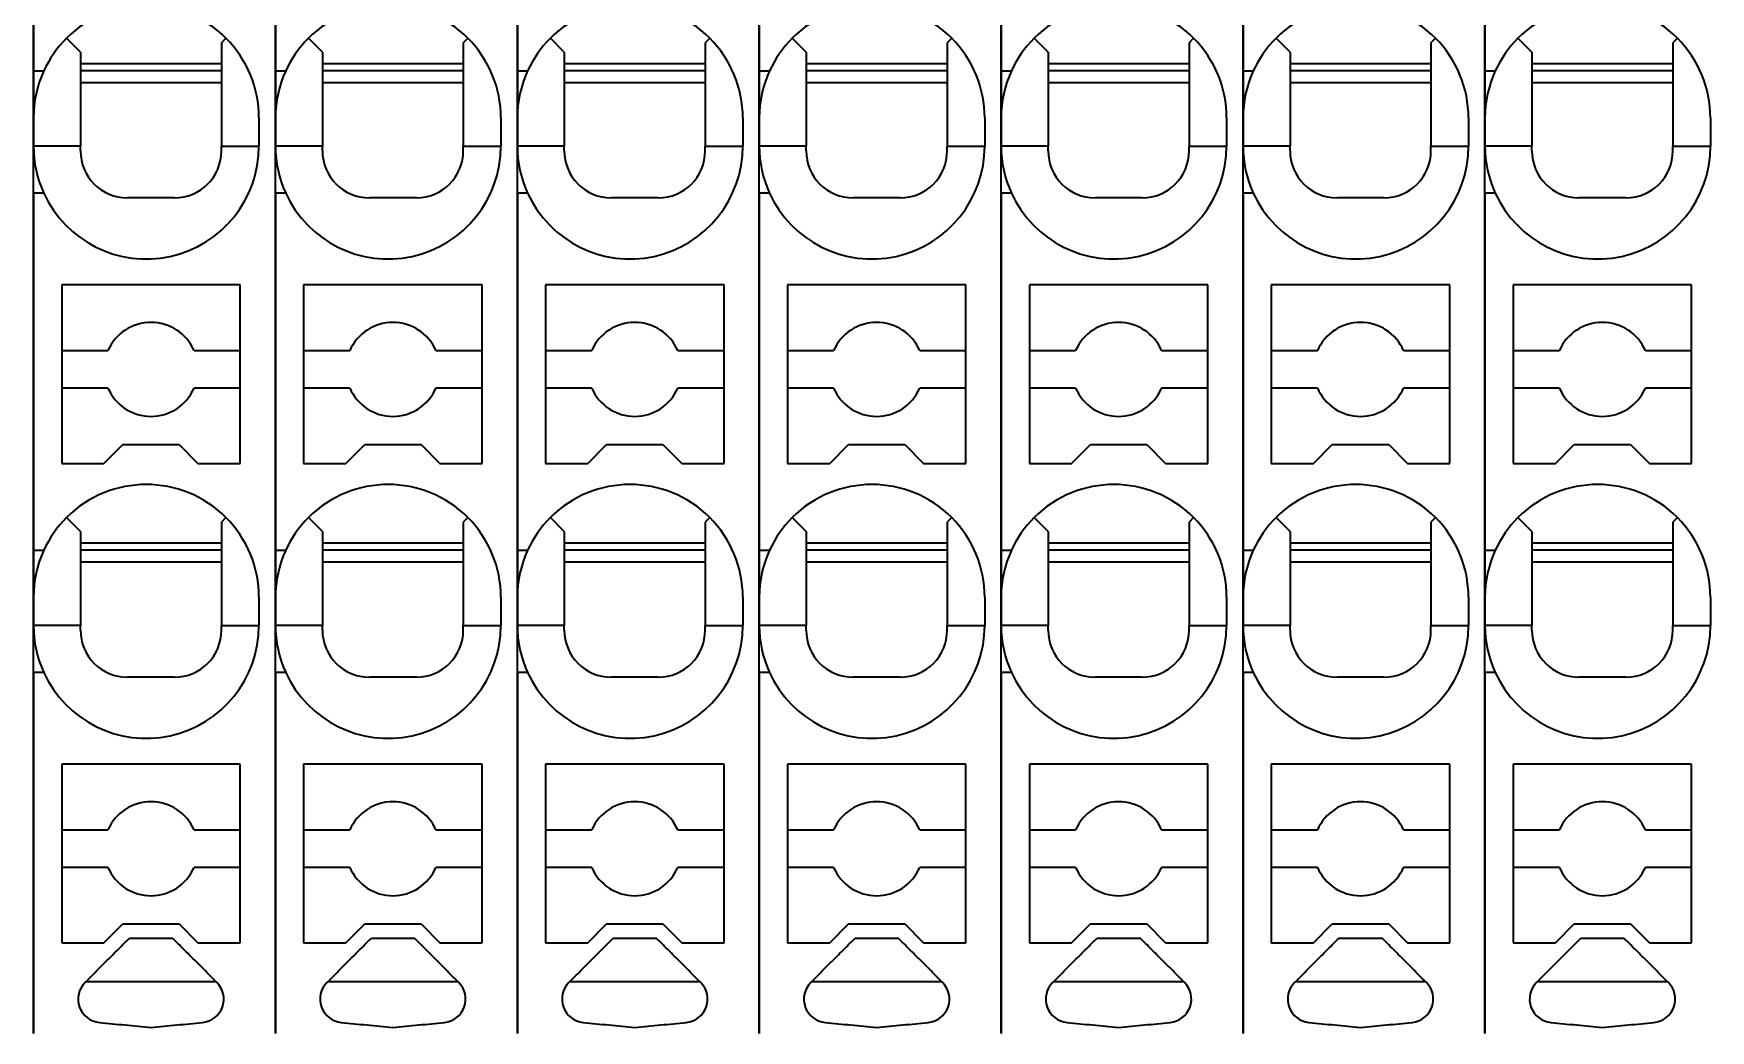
# Model space of a CAD drawing. Header units: millimetres. Extents: x 7 to 587, y 2 to 418.
# Drawn here: x 332.8 to 368.5, y 249.48 to 270.7 of the extents above; entities that cross this region are included whole.
import ezdxf

# ---------------------------------------------------------------- set-up
doc = ezdxf.new("R2010")
doc.units = ezdxf.units.MM
doc.layers.add('GR1_01', color=7, linetype='Continuous')

# ---------------------------------------------------------------- blocks, each defined once
blk = doc.blocks.new('BLKF094')
at = {"layer": 'GR1_01', "color": 3, "linetype": 'Continuous', "lineweight": 35}
blk.add_line((332.797, 249.418), (332.797, 274.544), dxfattribs=at)
blk = doc.blocks.new('BLKF095')
at = {"layer": 'GR1_01', "color": 3, "linetype": 'Continuous', "lineweight": 35}
for p, q in [((332.797, 274.544), (332.797, 269.9)), ((337.947, 249.418), (337.947, 274.544)), ((333.797, 270.3), (333.5, 270.597)), ((333.797, 270.3), (333.797, 270.05)), ((336.894, 270.597), (336.797, 270.5)), ((336.797, 270.5), (336.797, 270.05)), ((332.797, 269.9), (333.016, 269.9)), ((332.797, 269.9), (332.797, 268.9)), ((333.797, 270.05), (333.797, 269.9)), ((336.797, 270.05), (333.797, 270.05)), ((336.797, 269.9), (333.797, 269.9)), ((333.797, 269.9), (333.797, 269.65)), ((336.797, 270.05), (336.797, 269.9)), ((336.797, 269.9), (336.797, 269.65)), ((336.797, 269.65), (333.797, 269.65)), ((333.797, 269.65), (333.797, 268.3)), ((336.797, 269.65), (336.797, 268.3)), ((332.797, 268.9), (332.797, 268.3)), ((337.597, 268.9), (337.597, 268.3)), ((333.797, 268.3), (332.797, 268.3)), ((332.797, 267.3), (332.797, 268.3)), ((333.797, 268.2), (333.797, 268.3)), ((336.797, 268.2), (336.797, 268.3)), ((336.797, 268.3), (337.597, 268.3)), ((333.016, 267.3), (332.797, 267.3)), ((332.797, 267.3), (332.797, 259.7)), ((333.397, 265.35), (333.397, 263.95)), ((337.197, 265.35), (333.397, 265.35)), ((337.197, 263.95), (337.197, 265.35)), ((333.397, 263.95), (333.397, 263.15)), ((333.397, 263.95), (334.381, 263.95)), ((336.214, 263.95), (337.197, 263.95)), ((337.197, 263.15), (337.197, 263.95)), ((333.397, 263.15), (333.397, 261.55)), ((334.381, 263.15), (333.397, 263.15)), ((337.197, 263.15), (336.214, 263.15)), ((337.197, 261.55), (337.197, 263.15)), ((334.297, 261.55), (334.697, 261.95)), ((334.697, 261.95), (335.897, 261.95)), ((335.897, 261.95), (336.297, 261.55)), ((333.397, 261.55), (334.297, 261.55)), ((336.297, 261.55), (337.197, 261.55)), ((333.797, 260.1), (333.5, 260.397)), ((336.894, 260.397), (336.797, 260.3)), ((336.797, 260.3), (336.797, 259.85)), ((333.797, 260.1), (333.797, 259.85)), ((332.797, 259.7), (333.016, 259.7)), ((332.797, 259.7), (332.797, 258.7)), ((336.797, 259.85), (333.797, 259.85)), ((333.797, 259.85), (333.797, 259.7)), ((336.797, 259.7), (333.797, 259.7)), ((333.797, 259.7), (333.797, 259.45)), ((336.797, 259.85), (336.797, 259.7)), ((336.797, 259.7), (336.797, 259.45)), ((333.797, 259.45), (333.797, 258.1)), ((336.797, 259.45), (333.797, 259.45)), ((336.797, 259.45), (336.797, 258.1)), ((332.797, 258.7), (332.797, 258.1)), ((337.597, 258.7), (337.597, 258.1)), ((333.797, 258.1), (332.797, 258.1)), ((332.797, 257.1), (332.797, 258.1)), ((333.797, 258), (333.797, 258.1)), ((336.797, 258), (336.797, 258.1)), ((336.797, 258.1), (337.597, 258.1)), ((333.016, 257.1), (332.797, 257.1)), ((332.797, 257.1), (332.797, 249.418)), ((337.197, 255.15), (333.397, 255.15)), ((333.397, 255.15), (333.397, 253.75)), ((337.197, 253.75), (337.197, 255.15)), ((333.397, 253.75), (333.397, 252.95)), ((333.397, 253.75), (334.381, 253.75)), ((336.214, 253.75), (337.197, 253.75)), ((337.197, 252.95), (337.197, 253.75)), ((333.397, 252.95), (333.397, 251.35)), ((334.381, 252.95), (333.397, 252.95)), ((337.197, 252.95), (336.214, 252.95)), ((337.197, 251.35), (337.197, 252.95)), ((334.297, 251.35), (334.697, 251.75)), ((334.697, 251.75), (335.897, 251.75)), ((335.897, 251.75), (336.297, 251.35)), ((333.397, 251.35), (334.297, 251.35)), ((336.297, 251.35), (337.197, 251.35)), ((336.685, 250.52), (333.91, 250.52))]:
    blk.add_line(p, q, dxfattribs=at)
for centre, radius, start, end in [((335.197, 268.9), 2.4, 45, 135), ((335.197, 268.9), 2.4, 135, 155.3757), ((335.197, 268.9), 2.4, 0, 45), ((335.197, 268.9), 2.4, 155.3757, 180), ((335.197, 268.3), 2.4, 180, 204.6243), ((335.197, 268.3), 2.4, 204.6243, 0), ((334.797, 268.2), 1, 180, 270), ((335.797, 268.2), 1, 270, 0), ((335.297, 263.55), 1, 23.5782, 156.4218), ((335.297, 263.55), 1, 203.5782, 336.4218), ((335.197, 258.7), 2.4, 45, 135), ((335.197, 258.7), 2.4, 135, 155.3757), ((335.197, 258.7), 2.4, 0, 45), ((335.197, 258.7), 2.4, 155.3757, 180), ((335.197, 258.1), 2.4, 180, 204.6243), ((335.197, 258.1), 2.4, 204.6243, 0), ((334.797, 258), 1, 180, 270), ((335.797, 258), 1, 270, 0), ((335.297, 253.35), 1, 23.5782, 156.4218), ((335.297, 253.35), 1, 203.5782, 336.4218), ((334.247, 250.15), 0.5, 135, 264.5597), ((336.347, 250.15), 0.5, 275.4406, 44.9997)]:
    blk.add_arc(centre, radius, start, end, dxfattribs=at)
for points, knots in [([(335.797, 267.2), (335.754, 267.2), (335.68, 267.2), (335.564, 267.2), (335.448, 267.2), (335.318, 267.2), (335.184, 267.2), (335.051, 267.2), (334.922, 267.2), (334.838, 267.2), (334.797, 267.2)], [0, 0, 0, 0, 0.129789, 0.223255, 0.346586, 0.477449, 0.613456, 0.74891, 0.878338, 1, 1, 1, 1]), ([(335.797, 257), (335.757, 257), (335.683, 257), (335.567, 257), (335.448, 257), (335.318, 257), (335.184, 257), (335.051, 257), (334.922, 257), (334.838, 257), (334.797, 257)], [0, 0, 0, 0, 0.120567, 0.223255, 0.346586, 0.477449, 0.613456, 0.74891, 0.878338, 1, 1, 1, 1]), ([(333.91, 250.52), (333.986, 250.596), (334.139, 250.748), (334.37, 250.98), (334.604, 251.213), (334.761, 251.371), (334.84, 251.45)], [0, 0, 0, 0, 0.323038, 0.646076, 0.980696, 1.315315, 1.315315, 1.315315, 1.315315]), ([(336.685, 250.52), (336.608, 250.596), (336.456, 250.748), (336.225, 250.98), (335.991, 251.213), (335.833, 251.371), (335.755, 251.45)], [0, 0, 0, 0, 0.323038, 0.646076, 0.980696, 1.315315, 1.315315, 1.315315, 1.315315]), ([(333.894, 250.504), (333.897, 250.506), (333.902, 250.512), (333.908, 250.517), (333.91, 250.52)], [0, 0, 0, 0, 0.01158126, 0.02316252, 0.02316252, 0.02316252, 0.02316252]), ([(336.701, 250.504), (336.698, 250.506), (336.693, 250.512), (336.687, 250.517), (336.685, 250.52)], [0, 0, 0, 0, 0.01158126, 0.02316252, 0.02316252, 0.02316252, 0.02316252])]:
    blk.add_open_spline(points, degree=3, knots=knots, dxfattribs=at)
for points in [[(334.84, 251.45), (334.916, 251.45), (335.069, 251.45), (335.297, 251.45), (335.526, 251.45), (335.678, 251.45), (335.755, 251.45)], [(334.2, 249.652), (334.291, 249.644), (334.474, 249.626), (334.749, 249.6), (335.023, 249.574), (335.206, 249.556), (335.297, 249.548)], [(335.297, 249.548), (335.389, 249.556), (335.572, 249.574), (335.846, 249.6), (336.12, 249.626), (336.303, 249.644), (336.395, 249.652)]]:
    blk.add_open_spline(points, degree=3, dxfattribs=at)
blk = doc.blocks.new('BLKF096')
at = {"layer": 'GR1_01', "color": 3, "linetype": 'Continuous', "lineweight": 35}
for p, q in [((337.947, 274.544), (337.947, 269.9)), ((343.097, 249.418), (343.097, 274.544)), ((338.947, 270.3), (338.65, 270.597)), ((338.947, 270.3), (338.947, 270.05)), ((342.044, 270.597), (341.947, 270.5)), ((341.947, 270.5), (341.947, 270.05)), ((337.947, 269.9), (338.166, 269.9)), ((337.947, 269.9), (337.947, 268.9)), ((338.947, 270.05), (338.947, 269.9)), ((341.947, 270.05), (338.947, 270.05)), ((341.947, 269.9), (338.947, 269.9)), ((338.947, 269.9), (338.947, 269.65)), ((341.947, 270.05), (341.947, 269.9)), ((341.947, 269.9), (341.947, 269.65)), ((341.947, 269.65), (338.947, 269.65)), ((338.947, 269.65), (338.947, 268.3)), ((341.947, 269.65), (341.947, 268.3)), ((337.947, 268.9), (337.947, 268.3)), ((342.747, 268.9), (342.747, 268.3)), ((338.947, 268.3), (337.947, 268.3)), ((337.947, 267.3), (337.947, 268.3)), ((338.947, 268.2), (338.947, 268.3)), ((341.947, 268.2), (341.947, 268.3)), ((341.947, 268.3), (342.747, 268.3)), ((338.166, 267.3), (337.947, 267.3)), ((337.947, 267.3), (337.947, 259.7)), ((338.547, 265.35), (338.547, 263.95)), ((342.347, 265.35), (338.547, 265.35)), ((342.347, 263.95), (342.347, 265.35)), ((338.547, 263.95), (338.547, 263.15)), ((338.547, 263.95), (339.531, 263.95)), ((341.364, 263.95), (342.347, 263.95)), ((342.347, 263.15), (342.347, 263.95)), ((338.547, 263.15), (338.547, 261.55)), ((339.531, 263.15), (338.547, 263.15)), ((342.347, 263.15), (341.364, 263.15)), ((342.347, 261.55), (342.347, 263.15)), ((339.447, 261.55), (339.847, 261.95)), ((339.847, 261.95), (341.047, 261.95)), ((341.047, 261.95), (341.447, 261.55)), ((338.547, 261.55), (339.447, 261.55)), ((341.447, 261.55), (342.347, 261.55)), ((338.947, 260.1), (338.65, 260.397)), ((342.044, 260.397), (341.947, 260.3)), ((341.947, 260.3), (341.947, 259.85)), ((338.947, 260.1), (338.947, 259.85)), ((337.947, 259.7), (338.166, 259.7)), ((337.947, 259.7), (337.947, 258.7)), ((341.947, 259.85), (338.947, 259.85)), ((338.947, 259.85), (338.947, 259.7)), ((341.947, 259.7), (338.947, 259.7)), ((338.947, 259.7), (338.947, 259.45)), ((341.947, 259.85), (341.947, 259.7)), ((341.947, 259.7), (341.947, 259.45)), ((338.947, 259.45), (338.947, 258.1)), ((341.947, 259.45), (338.947, 259.45)), ((341.947, 259.45), (341.947, 258.1)), ((337.947, 258.7), (337.947, 258.1)), ((342.747, 258.7), (342.747, 258.1)), ((338.947, 258.1), (337.947, 258.1)), ((337.947, 257.1), (337.947, 258.1)), ((338.947, 258), (338.947, 258.1)), ((341.947, 258), (341.947, 258.1)), ((341.947, 258.1), (342.747, 258.1)), ((338.166, 257.1), (337.947, 257.1)), ((337.947, 257.1), (337.947, 249.418)), ((342.347, 255.15), (338.547, 255.15)), ((338.547, 255.15), (338.547, 253.75)), ((342.347, 253.75), (342.347, 255.15)), ((338.547, 253.75), (338.547, 252.95)), ((338.547, 253.75), (339.531, 253.75)), ((341.364, 253.75), (342.347, 253.75)), ((342.347, 252.95), (342.347, 253.75)), ((338.547, 252.95), (338.547, 251.35)), ((339.531, 252.95), (338.547, 252.95)), ((342.347, 252.95), (341.364, 252.95)), ((342.347, 251.35), (342.347, 252.95)), ((339.447, 251.35), (339.847, 251.75)), ((339.847, 251.75), (341.047, 251.75)), ((341.047, 251.75), (341.447, 251.35)), ((338.547, 251.35), (339.447, 251.35)), ((341.447, 251.35), (342.347, 251.35)), ((341.835, 250.52), (339.06, 250.52))]:
    blk.add_line(p, q, dxfattribs=at)
for centre, radius, start, end in [((340.347, 268.9), 2.4, 45, 135), ((340.347, 268.9), 2.4, 135, 155.3757), ((340.347, 268.9), 2.4, 0, 45), ((340.347, 268.9), 2.4, 155.3757, 180), ((340.347, 268.3), 2.4, 180, 204.6243), ((340.347, 268.3), 2.4, 204.6243, 0), ((339.947, 268.2), 1, 180, 270), ((340.947, 268.2), 1, 270, 0), ((340.447, 263.55), 1, 23.5782, 156.4218), ((340.447, 263.55), 1, 203.5782, 336.4218), ((340.347, 258.7), 2.4, 45, 135), ((340.347, 258.7), 2.4, 135, 155.3757), ((340.347, 258.7), 2.4, 0, 45), ((340.347, 258.7), 2.4, 155.3757, 180), ((340.347, 258.1), 2.4, 180, 204.6243), ((340.347, 258.1), 2.4, 204.6243, 0), ((339.947, 258), 1, 180, 270), ((340.947, 258), 1, 270, 0), ((340.447, 253.35), 1, 23.5782, 156.4218), ((340.447, 253.35), 1, 203.5782, 336.4218), ((339.397, 250.15), 0.5, 135, 264.5597), ((341.497, 250.15), 0.5, 275.4406, 44.9997)]:
    blk.add_arc(centre, radius, start, end, dxfattribs=at)
for points, knots in [([(340.947, 267.2), (340.904, 267.2), (340.83, 267.2), (340.714, 267.2), (340.598, 267.2), (340.468, 267.2), (340.334, 267.2), (340.201, 267.2), (340.072, 267.2), (339.988, 267.2), (339.947, 267.2)], [0, 0, 0, 0, 0.129789, 0.223255, 0.346586, 0.477449, 0.613456, 0.74891, 0.878338, 1, 1, 1, 1]), ([(340.947, 257), (340.907, 257), (340.833, 257), (340.717, 257), (340.598, 257), (340.468, 257), (340.334, 257), (340.201, 257), (340.072, 257), (339.988, 257), (339.947, 257)], [0, 0, 0, 0, 0.120567, 0.223255, 0.346586, 0.477449, 0.613456, 0.74891, 0.878338, 1, 1, 1, 1]), ([(339.06, 250.52), (339.136, 250.596), (339.289, 250.748), (339.52, 250.98), (339.754, 251.213), (339.911, 251.371), (339.99, 251.45)], [0, 0, 0, 0, 0.323038, 0.646076, 0.980696, 1.315315, 1.315315, 1.315315, 1.315315]), ([(341.835, 250.52), (341.758, 250.596), (341.606, 250.748), (341.375, 250.98), (341.141, 251.213), (340.983, 251.371), (340.905, 251.45)], [0, 0, 0, 0, 0.323038, 0.646076, 0.980696, 1.315315, 1.315315, 1.315315, 1.315315]), ([(339.044, 250.504), (339.047, 250.506), (339.052, 250.512), (339.058, 250.517), (339.06, 250.52)], [0, 0, 0, 0, 0.01158126, 0.02316252, 0.02316252, 0.02316252, 0.02316252]), ([(341.851, 250.504), (341.848, 250.506), (341.843, 250.512), (341.837, 250.517), (341.835, 250.52)], [0, 0, 0, 0, 0.01158126, 0.02316252, 0.02316252, 0.02316252, 0.02316252])]:
    blk.add_open_spline(points, degree=3, knots=knots, dxfattribs=at)
for points in [[(339.99, 251.45), (340.066, 251.45), (340.219, 251.45), (340.447, 251.45), (340.676, 251.45), (340.828, 251.45), (340.905, 251.45)], [(339.35, 249.652), (339.441, 249.644), (339.624, 249.626), (339.899, 249.6), (340.173, 249.574), (340.356, 249.556), (340.447, 249.548)], [(340.447, 249.548), (340.539, 249.556), (340.722, 249.574), (340.996, 249.6), (341.27, 249.626), (341.453, 249.644), (341.545, 249.652)]]:
    blk.add_open_spline(points, degree=3, dxfattribs=at)
blk = doc.blocks.new('BLKF097')
at = {"layer": 'GR1_01', "color": 3, "linetype": 'Continuous', "lineweight": 35}
for p, q in [((343.097, 274.544), (343.097, 269.9)), ((348.247, 249.418), (348.247, 274.544)), ((344.097, 270.3), (343.8, 270.597)), ((344.097, 270.3), (344.097, 270.05)), ((347.194, 270.597), (347.097, 270.5)), ((347.097, 270.5), (347.097, 270.05)), ((343.097, 269.9), (343.316, 269.9)), ((343.097, 269.9), (343.097, 268.9)), ((344.097, 270.05), (344.097, 269.9)), ((347.097, 270.05), (344.097, 270.05)), ((347.097, 269.9), (344.097, 269.9)), ((344.097, 269.9), (344.097, 269.65)), ((347.097, 270.05), (347.097, 269.9)), ((347.097, 269.9), (347.097, 269.65)), ((347.097, 269.65), (344.097, 269.65)), ((344.097, 269.65), (344.097, 268.3)), ((347.097, 269.65), (347.097, 268.3)), ((343.097, 268.9), (343.097, 268.3)), ((347.897, 268.9), (347.897, 268.3)), ((344.097, 268.3), (343.097, 268.3)), ((343.097, 267.3), (343.097, 268.3)), ((344.097, 268.2), (344.097, 268.3)), ((347.097, 268.2), (347.097, 268.3)), ((347.097, 268.3), (347.897, 268.3)), ((343.316, 267.3), (343.097, 267.3)), ((343.097, 267.3), (343.097, 259.7)), ((343.697, 265.35), (343.697, 263.95)), ((347.497, 265.35), (343.697, 265.35)), ((347.497, 263.95), (347.497, 265.35)), ((343.697, 263.95), (343.697, 263.15)), ((343.697, 263.95), (344.681, 263.95)), ((346.514, 263.95), (347.497, 263.95)), ((347.497, 263.15), (347.497, 263.95)), ((343.697, 263.15), (343.697, 261.55)), ((344.681, 263.15), (343.697, 263.15)), ((347.497, 263.15), (346.514, 263.15)), ((347.497, 261.55), (347.497, 263.15)), ((344.597, 261.55), (344.997, 261.95)), ((344.997, 261.95), (346.197, 261.95)), ((346.197, 261.95), (346.597, 261.55)), ((343.697, 261.55), (344.597, 261.55)), ((346.597, 261.55), (347.497, 261.55)), ((344.097, 260.1), (343.8, 260.397)), ((347.194, 260.397), (347.097, 260.3)), ((347.097, 260.3), (347.097, 259.85)), ((344.097, 260.1), (344.097, 259.85)), ((343.097, 259.7), (343.316, 259.7)), ((343.097, 259.7), (343.097, 258.7)), ((347.097, 259.85), (344.097, 259.85)), ((344.097, 259.85), (344.097, 259.7)), ((347.097, 259.7), (344.097, 259.7)), ((344.097, 259.7), (344.097, 259.45)), ((347.097, 259.85), (347.097, 259.7)), ((347.097, 259.7), (347.097, 259.45)), ((344.097, 259.45), (344.097, 258.1)), ((347.097, 259.45), (344.097, 259.45)), ((347.097, 259.45), (347.097, 258.1)), ((343.097, 258.7), (343.097, 258.1)), ((347.897, 258.7), (347.897, 258.1)), ((344.097, 258.1), (343.097, 258.1)), ((343.097, 257.1), (343.097, 258.1)), ((344.097, 258), (344.097, 258.1)), ((347.097, 258), (347.097, 258.1)), ((347.097, 258.1), (347.897, 258.1)), ((343.316, 257.1), (343.097, 257.1)), ((343.097, 257.1), (343.097, 249.418)), ((347.497, 255.15), (343.697, 255.15)), ((343.697, 255.15), (343.697, 253.75)), ((347.497, 253.75), (347.497, 255.15)), ((343.697, 253.75), (343.697, 252.95)), ((343.697, 253.75), (344.681, 253.75)), ((346.514, 253.75), (347.497, 253.75)), ((347.497, 252.95), (347.497, 253.75)), ((343.697, 252.95), (343.697, 251.35)), ((344.681, 252.95), (343.697, 252.95)), ((347.497, 252.95), (346.514, 252.95)), ((347.497, 251.35), (347.497, 252.95)), ((344.597, 251.35), (344.997, 251.75)), ((344.997, 251.75), (346.197, 251.75)), ((346.197, 251.75), (346.597, 251.35)), ((343.697, 251.35), (344.597, 251.35)), ((346.597, 251.35), (347.497, 251.35)), ((346.985, 250.52), (344.21, 250.52))]:
    blk.add_line(p, q, dxfattribs=at)
for centre, radius, start, end in [((345.497, 268.9), 2.4, 45, 135), ((345.497, 268.9), 2.4, 135, 155.3757), ((345.497, 268.9), 2.4, 0, 45), ((345.497, 268.9), 2.4, 155.3757, 180), ((345.497, 268.3), 2.4, 180, 204.6243), ((345.497, 268.3), 2.4, 204.6243, 0), ((345.097, 268.2), 1, 180, 270), ((346.097, 268.2), 1, 270, 0), ((345.597, 263.55), 1, 23.5782, 156.4218), ((345.597, 263.55), 1, 203.5782, 336.4218), ((345.497, 258.7), 2.4, 45, 135), ((345.497, 258.7), 2.4, 135, 155.3757), ((345.497, 258.7), 2.4, 0, 45), ((345.497, 258.7), 2.4, 155.3757, 180), ((345.497, 258.1), 2.4, 180, 204.6243), ((345.497, 258.1), 2.4, 204.6243, 0), ((345.097, 258), 1, 180, 270), ((346.097, 258), 1, 270, 0), ((345.597, 253.35), 1, 23.5782, 156.4218), ((345.597, 253.35), 1, 203.5782, 336.4218), ((344.547, 250.15), 0.5, 135, 264.5597), ((346.647, 250.15), 0.5, 275.4406, 44.9997)]:
    blk.add_arc(centre, radius, start, end, dxfattribs=at)
for points, knots in [([(346.097, 267.2), (346.054, 267.2), (345.98, 267.2), (345.864, 267.2), (345.748, 267.2), (345.618, 267.2), (345.484, 267.2), (345.351, 267.2), (345.222, 267.2), (345.138, 267.2), (345.097, 267.2)], [0, 0, 0, 0, 0.129789, 0.223255, 0.346586, 0.477449, 0.613456, 0.74891, 0.878338, 1, 1, 1, 1]), ([(346.097, 257), (346.057, 257), (345.983, 257), (345.867, 257), (345.748, 257), (345.618, 257), (345.484, 257), (345.351, 257), (345.222, 257), (345.138, 257), (345.097, 257)], [0, 0, 0, 0, 0.120567, 0.223255, 0.346586, 0.477449, 0.613456, 0.74891, 0.878338, 1, 1, 1, 1]), ([(344.21, 250.52), (344.286, 250.596), (344.439, 250.748), (344.67, 250.98), (344.904, 251.213), (345.061, 251.371), (345.14, 251.45)], [0, 0, 0, 0, 0.323038, 0.646076, 0.980696, 1.315315, 1.315315, 1.315315, 1.315315]), ([(346.985, 250.52), (346.908, 250.596), (346.756, 250.748), (346.525, 250.98), (346.291, 251.213), (346.133, 251.371), (346.055, 251.45)], [0, 0, 0, 0, 0.323038, 0.646076, 0.980696, 1.315315, 1.315315, 1.315315, 1.315315]), ([(344.194, 250.504), (344.197, 250.506), (344.202, 250.512), (344.208, 250.517), (344.21, 250.52)], [0, 0, 0, 0, 0.01158126, 0.02316252, 0.02316252, 0.02316252, 0.02316252]), ([(347.001, 250.504), (346.998, 250.506), (346.993, 250.512), (346.987, 250.517), (346.985, 250.52)], [0, 0, 0, 0, 0.01158126, 0.02316252, 0.02316252, 0.02316252, 0.02316252])]:
    blk.add_open_spline(points, degree=3, knots=knots, dxfattribs=at)
for points in [[(345.14, 251.45), (345.216, 251.45), (345.369, 251.45), (345.597, 251.45), (345.826, 251.45), (345.978, 251.45), (346.055, 251.45)], [(344.5, 249.652), (344.591, 249.644), (344.774, 249.626), (345.049, 249.6), (345.323, 249.574), (345.506, 249.556), (345.597, 249.548)], [(345.597, 249.548), (345.689, 249.556), (345.872, 249.574), (346.146, 249.6), (346.42, 249.626), (346.603, 249.644), (346.695, 249.652)]]:
    blk.add_open_spline(points, degree=3, dxfattribs=at)
blk = doc.blocks.new('BLKF098')
at = {"layer": 'GR1_01', "color": 3, "linetype": 'Continuous', "lineweight": 35}
for p, q in [((348.247, 274.544), (348.247, 269.9)), ((353.397, 249.418), (353.397, 274.544)), ((349.247, 270.3), (348.95, 270.597)), ((349.247, 270.3), (349.247, 270.05)), ((352.344, 270.597), (352.247, 270.5)), ((352.247, 270.5), (352.247, 270.05)), ((348.247, 269.9), (348.466, 269.9)), ((348.247, 269.9), (348.247, 268.9)), ((349.247, 270.05), (349.247, 269.9)), ((352.247, 270.05), (349.247, 270.05)), ((352.247, 269.9), (349.247, 269.9)), ((349.247, 269.9), (349.247, 269.65)), ((352.247, 270.05), (352.247, 269.9)), ((352.247, 269.9), (352.247, 269.65)), ((352.247, 269.65), (349.247, 269.65)), ((349.247, 269.65), (349.247, 268.3)), ((352.247, 269.65), (352.247, 268.3)), ((348.247, 268.9), (348.247, 268.3)), ((353.047, 268.9), (353.047, 268.3)), ((349.247, 268.3), (348.247, 268.3)), ((348.247, 267.3), (348.247, 268.3)), ((349.247, 268.2), (349.247, 268.3)), ((352.247, 268.2), (352.247, 268.3)), ((352.247, 268.3), (353.047, 268.3)), ((348.466, 267.3), (348.247, 267.3)), ((348.247, 267.3), (348.247, 259.7)), ((348.847, 265.35), (348.847, 263.95)), ((352.647, 265.35), (348.847, 265.35)), ((352.647, 263.95), (352.647, 265.35)), ((348.847, 263.95), (348.847, 263.15)), ((348.847, 263.95), (349.831, 263.95)), ((351.664, 263.95), (352.647, 263.95)), ((352.647, 263.15), (352.647, 263.95)), ((348.847, 263.15), (348.847, 261.55)), ((349.831, 263.15), (348.847, 263.15)), ((352.647, 263.15), (351.664, 263.15)), ((352.647, 261.55), (352.647, 263.15)), ((349.747, 261.55), (350.147, 261.95)), ((350.147, 261.95), (351.347, 261.95)), ((351.347, 261.95), (351.747, 261.55)), ((348.847, 261.55), (349.747, 261.55)), ((351.747, 261.55), (352.647, 261.55)), ((349.247, 260.1), (348.95, 260.397)), ((352.344, 260.397), (352.247, 260.3)), ((352.247, 260.3), (352.247, 259.85)), ((349.247, 260.1), (349.247, 259.85)), ((348.247, 259.7), (348.466, 259.7)), ((348.247, 259.7), (348.247, 258.7)), ((352.247, 259.85), (349.247, 259.85)), ((349.247, 259.85), (349.247, 259.7)), ((352.247, 259.7), (349.247, 259.7)), ((349.247, 259.7), (349.247, 259.45)), ((352.247, 259.85), (352.247, 259.7)), ((352.247, 259.7), (352.247, 259.45)), ((349.247, 259.45), (349.247, 258.1)), ((352.247, 259.45), (349.247, 259.45)), ((352.247, 259.45), (352.247, 258.1)), ((348.247, 258.7), (348.247, 258.1)), ((353.047, 258.7), (353.047, 258.1)), ((349.247, 258.1), (348.247, 258.1)), ((348.247, 257.1), (348.247, 258.1)), ((349.247, 258), (349.247, 258.1)), ((352.247, 258), (352.247, 258.1)), ((352.247, 258.1), (353.047, 258.1)), ((348.466, 257.1), (348.247, 257.1)), ((348.247, 257.1), (348.247, 249.418)), ((352.647, 255.15), (348.847, 255.15)), ((348.847, 255.15), (348.847, 253.75)), ((352.647, 253.75), (352.647, 255.15)), ((348.847, 253.75), (348.847, 252.95)), ((348.847, 253.75), (349.831, 253.75)), ((351.664, 253.75), (352.647, 253.75)), ((352.647, 252.95), (352.647, 253.75)), ((348.847, 252.95), (348.847, 251.35)), ((349.831, 252.95), (348.847, 252.95)), ((352.647, 252.95), (351.664, 252.95)), ((352.647, 251.35), (352.647, 252.95)), ((349.747, 251.35), (350.147, 251.75)), ((350.147, 251.75), (351.347, 251.75)), ((351.347, 251.75), (351.747, 251.35)), ((348.847, 251.35), (349.747, 251.35)), ((351.747, 251.35), (352.647, 251.35)), ((352.135, 250.52), (349.36, 250.52))]:
    blk.add_line(p, q, dxfattribs=at)
for centre, radius, start, end in [((350.647, 268.9), 2.4, 45, 135), ((350.647, 268.9), 2.4, 135, 155.3757), ((350.647, 268.9), 2.4, 0, 45), ((350.647, 268.9), 2.4, 155.3757, 180), ((350.647, 268.3), 2.4, 180, 204.6243), ((350.647, 268.3), 2.4, 204.6243, 0), ((350.247, 268.2), 1, 180, 270), ((351.247, 268.2), 1, 270, 0), ((350.747, 263.55), 1, 23.5782, 156.4218), ((350.747, 263.55), 1, 203.5782, 336.4218), ((350.647, 258.7), 2.4, 45, 135), ((350.647, 258.7), 2.4, 135, 155.3757), ((350.647, 258.7), 2.4, 0, 45), ((350.647, 258.7), 2.4, 155.3757, 180), ((350.647, 258.1), 2.4, 180, 204.6243), ((350.647, 258.1), 2.4, 204.6243, 0), ((350.247, 258), 1, 180, 270), ((351.247, 258), 1, 270, 0), ((350.747, 253.35), 1, 23.5782, 156.4218), ((350.747, 253.35), 1, 203.5782, 336.4218), ((349.697, 250.15), 0.5, 135, 264.5597), ((351.797, 250.15), 0.5, 275.4406, 44.9997)]:
    blk.add_arc(centre, radius, start, end, dxfattribs=at)
for points, knots in [([(351.247, 267.2), (351.204, 267.2), (351.13, 267.2), (351.014, 267.2), (350.898, 267.2), (350.768, 267.2), (350.634, 267.2), (350.501, 267.2), (350.372, 267.2), (350.288, 267.2), (350.247, 267.2)], [0, 0, 0, 0, 0.129789, 0.223255, 0.346586, 0.477449, 0.613456, 0.74891, 0.878338, 1, 1, 1, 1]), ([(351.247, 257), (351.207, 257), (351.133, 257), (351.017, 257), (350.898, 257), (350.768, 257), (350.634, 257), (350.501, 257), (350.372, 257), (350.288, 257), (350.247, 257)], [0, 0, 0, 0, 0.120567, 0.223255, 0.346586, 0.477449, 0.613456, 0.74891, 0.878338, 1, 1, 1, 1]), ([(349.36, 250.52), (349.436, 250.596), (349.589, 250.748), (349.82, 250.98), (350.054, 251.213), (350.211, 251.371), (350.29, 251.45)], [0, 0, 0, 0, 0.323038, 0.646076, 0.980696, 1.315315, 1.315315, 1.315315, 1.315315]), ([(352.135, 250.52), (352.058, 250.596), (351.906, 250.748), (351.675, 250.98), (351.441, 251.213), (351.283, 251.371), (351.205, 251.45)], [0, 0, 0, 0, 0.323038, 0.646076, 0.980696, 1.315315, 1.315315, 1.315315, 1.315315]), ([(349.344, 250.504), (349.347, 250.506), (349.352, 250.512), (349.358, 250.517), (349.36, 250.52)], [0, 0, 0, 0, 0.01158126, 0.02316252, 0.02316252, 0.02316252, 0.02316252]), ([(352.151, 250.504), (352.148, 250.506), (352.143, 250.512), (352.137, 250.517), (352.135, 250.52)], [0, 0, 0, 0, 0.01158126, 0.02316252, 0.02316252, 0.02316252, 0.02316252])]:
    blk.add_open_spline(points, degree=3, knots=knots, dxfattribs=at)
for points in [[(350.29, 251.45), (350.366, 251.45), (350.519, 251.45), (350.747, 251.45), (350.976, 251.45), (351.128, 251.45), (351.205, 251.45)], [(349.65, 249.652), (349.741, 249.644), (349.924, 249.626), (350.199, 249.6), (350.473, 249.574), (350.656, 249.556), (350.747, 249.548)], [(350.747, 249.548), (350.839, 249.556), (351.022, 249.574), (351.296, 249.6), (351.57, 249.626), (351.753, 249.644), (351.845, 249.652)]]:
    blk.add_open_spline(points, degree=3, dxfattribs=at)
blk = doc.blocks.new('BLKF099')
at = {"layer": 'GR1_01', "color": 3, "linetype": 'Continuous', "lineweight": 35}
for p, q in [((353.397, 274.544), (353.397, 269.9)), ((358.547, 249.418), (358.547, 274.544)), ((354.397, 270.3), (354.1, 270.597)), ((354.397, 270.3), (354.397, 270.05)), ((357.494, 270.597), (357.397, 270.5)), ((357.397, 270.5), (357.397, 270.05)), ((353.397, 269.9), (353.616, 269.9)), ((353.397, 269.9), (353.397, 268.9)), ((354.397, 270.05), (354.397, 269.9)), ((357.397, 270.05), (354.397, 270.05)), ((357.397, 269.9), (354.397, 269.9)), ((354.397, 269.9), (354.397, 269.65)), ((357.397, 270.05), (357.397, 269.9)), ((357.397, 269.9), (357.397, 269.65)), ((357.397, 269.65), (354.397, 269.65)), ((354.397, 269.65), (354.397, 268.3)), ((357.397, 269.65), (357.397, 268.3)), ((353.397, 268.9), (353.397, 268.3)), ((358.197, 268.9), (358.197, 268.3)), ((354.397, 268.3), (353.397, 268.3)), ((353.397, 267.3), (353.397, 268.3)), ((354.397, 268.2), (354.397, 268.3)), ((357.397, 268.2), (357.397, 268.3)), ((357.397, 268.3), (358.197, 268.3)), ((353.616, 267.3), (353.397, 267.3)), ((353.397, 267.3), (353.397, 259.7)), ((353.997, 265.35), (353.997, 263.95)), ((357.797, 265.35), (353.997, 265.35)), ((357.797, 263.95), (357.797, 265.35)), ((353.997, 263.95), (353.997, 263.15)), ((353.997, 263.95), (354.981, 263.95)), ((356.814, 263.95), (357.797, 263.95)), ((357.797, 263.15), (357.797, 263.95)), ((353.997, 263.15), (353.997, 261.55)), ((354.981, 263.15), (353.997, 263.15)), ((357.797, 263.15), (356.814, 263.15)), ((357.797, 261.55), (357.797, 263.15)), ((354.897, 261.55), (355.297, 261.95)), ((355.297, 261.95), (356.497, 261.95)), ((356.497, 261.95), (356.897, 261.55)), ((353.997, 261.55), (354.897, 261.55)), ((356.897, 261.55), (357.797, 261.55)), ((354.397, 260.1), (354.1, 260.397)), ((357.494, 260.397), (357.397, 260.3)), ((357.397, 260.3), (357.397, 259.85)), ((354.397, 260.1), (354.397, 259.85)), ((353.397, 259.7), (353.616, 259.7)), ((353.397, 259.7), (353.397, 258.7)), ((357.397, 259.85), (354.397, 259.85)), ((354.397, 259.85), (354.397, 259.7)), ((357.397, 259.7), (354.397, 259.7)), ((354.397, 259.7), (354.397, 259.45)), ((357.397, 259.85), (357.397, 259.7)), ((357.397, 259.7), (357.397, 259.45)), ((354.397, 259.45), (354.397, 258.1)), ((357.397, 259.45), (354.397, 259.45)), ((357.397, 259.45), (357.397, 258.1)), ((353.397, 258.7), (353.397, 258.1)), ((358.197, 258.7), (358.197, 258.1)), ((354.397, 258.1), (353.397, 258.1)), ((353.397, 257.1), (353.397, 258.1)), ((354.397, 258), (354.397, 258.1)), ((357.397, 258), (357.397, 258.1)), ((357.397, 258.1), (358.197, 258.1)), ((353.616, 257.1), (353.397, 257.1)), ((353.397, 257.1), (353.397, 249.418)), ((357.797, 255.15), (353.997, 255.15)), ((353.997, 255.15), (353.997, 253.75)), ((357.797, 253.75), (357.797, 255.15)), ((353.997, 253.75), (353.997, 252.95)), ((353.997, 253.75), (354.981, 253.75)), ((356.814, 253.75), (357.797, 253.75)), ((357.797, 252.95), (357.797, 253.75)), ((353.997, 252.95), (353.997, 251.35)), ((354.981, 252.95), (353.997, 252.95)), ((357.797, 252.95), (356.814, 252.95)), ((357.797, 251.35), (357.797, 252.95)), ((354.897, 251.35), (355.297, 251.75)), ((355.297, 251.75), (356.497, 251.75)), ((356.497, 251.75), (356.897, 251.35)), ((353.997, 251.35), (354.897, 251.35)), ((356.897, 251.35), (357.797, 251.35)), ((357.285, 250.52), (354.51, 250.52))]:
    blk.add_line(p, q, dxfattribs=at)
for centre, radius, start, end in [((355.797, 268.9), 2.4, 45, 135), ((355.797, 268.9), 2.4, 135, 155.3757), ((355.797, 268.9), 2.4, 0, 45), ((355.797, 268.9), 2.4, 155.3757, 180), ((355.797, 268.3), 2.4, 180, 204.6243), ((355.797, 268.3), 2.4, 204.6243, 0), ((355.397, 268.2), 1, 180, 270), ((356.397, 268.2), 1, 270, 0), ((355.897, 263.55), 1, 23.5782, 156.4218), ((355.897, 263.55), 1, 203.5782, 336.4218), ((355.797, 258.7), 2.4, 45, 135), ((355.797, 258.7), 2.4, 135, 155.3757), ((355.797, 258.7), 2.4, 0, 45), ((355.797, 258.7), 2.4, 155.3757, 180), ((355.797, 258.1), 2.4, 180, 204.6243), ((355.797, 258.1), 2.4, 204.6243, 0), ((355.397, 258), 1, 180, 270), ((356.397, 258), 1, 270, 0), ((355.897, 253.35), 1, 23.5782, 156.4218), ((355.897, 253.35), 1, 203.5782, 336.4218), ((354.847, 250.15), 0.5, 135, 264.5597), ((356.947, 250.15), 0.5, 275.4406, 44.9997)]:
    blk.add_arc(centre, radius, start, end, dxfattribs=at)
for points, knots in [([(356.397, 267.2), (356.354, 267.2), (356.28, 267.2), (356.164, 267.2), (356.048, 267.2), (355.918, 267.2), (355.784, 267.2), (355.651, 267.2), (355.522, 267.2), (355.438, 267.2), (355.397, 267.2)], [0, 0, 0, 0, 0.129789, 0.223255, 0.346586, 0.477449, 0.613456, 0.74891, 0.878338, 1, 1, 1, 1]), ([(356.397, 257), (356.357, 257), (356.283, 257), (356.167, 257), (356.048, 257), (355.918, 257), (355.784, 257), (355.651, 257), (355.522, 257), (355.438, 257), (355.397, 257)], [0, 0, 0, 0, 0.120567, 0.223255, 0.346586, 0.477449, 0.613456, 0.74891, 0.878338, 1, 1, 1, 1]), ([(354.51, 250.52), (354.586, 250.596), (354.739, 250.748), (354.97, 250.98), (355.204, 251.213), (355.361, 251.371), (355.44, 251.45)], [0, 0, 0, 0, 0.323038, 0.646076, 0.980696, 1.315315, 1.315315, 1.315315, 1.315315]), ([(357.285, 250.52), (357.208, 250.596), (357.056, 250.748), (356.825, 250.98), (356.591, 251.213), (356.433, 251.371), (356.355, 251.45)], [0, 0, 0, 0, 0.323038, 0.646076, 0.980696, 1.315315, 1.315315, 1.315315, 1.315315]), ([(354.494, 250.504), (354.497, 250.506), (354.502, 250.512), (354.508, 250.517), (354.51, 250.52)], [0, 0, 0, 0, 0.01158126, 0.02316252, 0.02316252, 0.02316252, 0.02316252]), ([(357.301, 250.504), (357.298, 250.506), (357.293, 250.512), (357.287, 250.517), (357.285, 250.52)], [0, 0, 0, 0, 0.01158126, 0.02316252, 0.02316252, 0.02316252, 0.02316252])]:
    blk.add_open_spline(points, degree=3, knots=knots, dxfattribs=at)
for points in [[(355.44, 251.45), (355.516, 251.45), (355.669, 251.45), (355.897, 251.45), (356.126, 251.45), (356.278, 251.45), (356.355, 251.45)], [(354.8, 249.652), (354.891, 249.644), (355.074, 249.626), (355.349, 249.6), (355.623, 249.574), (355.806, 249.556), (355.897, 249.548)], [(355.897, 249.548), (355.989, 249.556), (356.172, 249.574), (356.446, 249.6), (356.72, 249.626), (356.903, 249.644), (356.995, 249.652)]]:
    blk.add_open_spline(points, degree=3, dxfattribs=at)
blk = doc.blocks.new('BLKF100')
at = {"layer": 'GR1_01', "color": 3, "linetype": 'Continuous', "lineweight": 35}
for p, q in [((358.547, 274.544), (358.547, 269.9)), ((363.697, 249.418), (363.697, 274.544)), ((359.547, 270.3), (359.25, 270.597)), ((359.547, 270.3), (359.547, 270.05)), ((362.644, 270.597), (362.547, 270.5)), ((362.547, 270.5), (362.547, 270.05)), ((358.547, 269.9), (358.766, 269.9)), ((358.547, 269.9), (358.547, 268.9)), ((359.547, 270.05), (359.547, 269.9)), ((362.547, 270.05), (359.547, 270.05)), ((362.547, 269.9), (359.547, 269.9)), ((359.547, 269.9), (359.547, 269.65)), ((362.547, 270.05), (362.547, 269.9)), ((362.547, 269.9), (362.547, 269.65)), ((362.547, 269.65), (359.547, 269.65)), ((359.547, 269.65), (359.547, 268.3)), ((362.547, 269.65), (362.547, 268.3)), ((358.547, 268.9), (358.547, 268.3)), ((363.347, 268.9), (363.347, 268.3)), ((359.547, 268.3), (358.547, 268.3)), ((358.547, 267.3), (358.547, 268.3)), ((359.547, 268.2), (359.547, 268.3)), ((362.547, 268.2), (362.547, 268.3)), ((362.547, 268.3), (363.347, 268.3)), ((358.766, 267.3), (358.547, 267.3)), ((358.547, 267.3), (358.547, 259.7)), ((359.147, 265.35), (359.147, 263.95)), ((362.947, 265.35), (359.147, 265.35)), ((362.947, 263.95), (362.947, 265.35)), ((359.147, 263.95), (359.147, 263.15)), ((359.147, 263.95), (360.131, 263.95)), ((361.964, 263.95), (362.947, 263.95)), ((362.947, 263.15), (362.947, 263.95)), ((359.147, 263.15), (359.147, 261.55)), ((360.131, 263.15), (359.147, 263.15)), ((362.947, 263.15), (361.964, 263.15)), ((362.947, 261.55), (362.947, 263.15)), ((360.047, 261.55), (360.447, 261.95)), ((360.447, 261.95), (361.647, 261.95)), ((361.647, 261.95), (362.047, 261.55)), ((359.147, 261.55), (360.047, 261.55)), ((362.047, 261.55), (362.947, 261.55)), ((359.547, 260.1), (359.25, 260.397)), ((362.644, 260.397), (362.547, 260.3)), ((362.547, 260.3), (362.547, 259.85)), ((359.547, 260.1), (359.547, 259.85)), ((358.547, 259.7), (358.766, 259.7)), ((358.547, 259.7), (358.547, 258.7)), ((362.547, 259.85), (359.547, 259.85)), ((359.547, 259.85), (359.547, 259.7)), ((362.547, 259.7), (359.547, 259.7)), ((359.547, 259.7), (359.547, 259.45)), ((362.547, 259.85), (362.547, 259.7)), ((362.547, 259.7), (362.547, 259.45)), ((359.547, 259.45), (359.547, 258.1)), ((362.547, 259.45), (359.547, 259.45)), ((362.547, 259.45), (362.547, 258.1)), ((358.547, 258.7), (358.547, 258.1)), ((363.347, 258.7), (363.347, 258.1)), ((359.547, 258.1), (358.547, 258.1)), ((358.547, 257.1), (358.547, 258.1)), ((359.547, 258), (359.547, 258.1)), ((362.547, 258), (362.547, 258.1)), ((362.547, 258.1), (363.347, 258.1)), ((358.766, 257.1), (358.547, 257.1)), ((358.547, 257.1), (358.547, 249.418)), ((362.947, 255.15), (359.147, 255.15)), ((359.147, 255.15), (359.147, 253.75)), ((362.947, 253.75), (362.947, 255.15)), ((359.147, 253.75), (359.147, 252.95)), ((359.147, 253.75), (360.131, 253.75)), ((361.964, 253.75), (362.947, 253.75)), ((362.947, 252.95), (362.947, 253.75)), ((359.147, 252.95), (359.147, 251.35)), ((360.131, 252.95), (359.147, 252.95)), ((362.947, 252.95), (361.964, 252.95)), ((362.947, 251.35), (362.947, 252.95)), ((360.047, 251.35), (360.447, 251.75)), ((360.447, 251.75), (361.647, 251.75)), ((361.647, 251.75), (362.047, 251.35)), ((359.147, 251.35), (360.047, 251.35)), ((362.047, 251.35), (362.947, 251.35)), ((362.435, 250.52), (359.66, 250.52))]:
    blk.add_line(p, q, dxfattribs=at)
for centre, radius, start, end in [((360.947, 268.9), 2.4, 45, 135), ((360.947, 268.9), 2.4, 135, 155.3757), ((360.947, 268.9), 2.4, 0, 45), ((360.947, 268.9), 2.4, 155.3757, 180), ((360.947, 268.3), 2.4, 180, 204.6243), ((360.947, 268.3), 2.4, 204.6243, 0), ((360.547, 268.2), 1, 180, 270), ((361.547, 268.2), 1, 270, 0), ((361.047, 263.55), 1, 23.5782, 156.4218), ((361.047, 263.55), 1, 203.5782, 336.4218), ((360.947, 258.7), 2.4, 45, 135), ((360.947, 258.7), 2.4, 135, 155.3757), ((360.947, 258.7), 2.4, 0, 45), ((360.947, 258.7), 2.4, 155.3757, 180), ((360.947, 258.1), 2.4, 180, 204.6243), ((360.947, 258.1), 2.4, 204.6243, 0), ((360.547, 258), 1, 180, 270), ((361.547, 258), 1, 270, 0), ((361.047, 253.35), 1, 23.5782, 156.4218), ((361.047, 253.35), 1, 203.5782, 336.4218), ((359.997, 250.15), 0.5, 135, 264.5597), ((362.097, 250.15), 0.5, 275.4406, 44.9997)]:
    blk.add_arc(centre, radius, start, end, dxfattribs=at)
for points, knots in [([(361.547, 267.2), (361.504, 267.2), (361.43, 267.2), (361.314, 267.2), (361.198, 267.2), (361.068, 267.2), (360.934, 267.2), (360.801, 267.2), (360.672, 267.2), (360.588, 267.2), (360.547, 267.2)], [0, 0, 0, 0, 0.129789, 0.223255, 0.346586, 0.477449, 0.613456, 0.74891, 0.878338, 1, 1, 1, 1]), ([(361.547, 257), (361.507, 257), (361.433, 257), (361.317, 257), (361.198, 257), (361.068, 257), (360.934, 257), (360.801, 257), (360.672, 257), (360.588, 257), (360.547, 257)], [0, 0, 0, 0, 0.120567, 0.223255, 0.346586, 0.477449, 0.613456, 0.74891, 0.878338, 1, 1, 1, 1]), ([(359.66, 250.52), (359.736, 250.596), (359.889, 250.748), (360.12, 250.98), (360.354, 251.213), (360.511, 251.371), (360.59, 251.45)], [0, 0, 0, 0, 0.323038, 0.646076, 0.980696, 1.315315, 1.315315, 1.315315, 1.315315]), ([(362.435, 250.52), (362.358, 250.596), (362.206, 250.748), (361.975, 250.98), (361.741, 251.213), (361.583, 251.371), (361.505, 251.45)], [0, 0, 0, 0, 0.323038, 0.646076, 0.980696, 1.315315, 1.315315, 1.315315, 1.315315]), ([(359.644, 250.504), (359.647, 250.506), (359.652, 250.512), (359.658, 250.517), (359.66, 250.52)], [0, 0, 0, 0, 0.01158126, 0.02316252, 0.02316252, 0.02316252, 0.02316252]), ([(362.451, 250.504), (362.448, 250.506), (362.443, 250.512), (362.437, 250.517), (362.435, 250.52)], [0, 0, 0, 0, 0.01158126, 0.02316252, 0.02316252, 0.02316252, 0.02316252])]:
    blk.add_open_spline(points, degree=3, knots=knots, dxfattribs=at)
for points in [[(360.59, 251.45), (360.666, 251.45), (360.819, 251.45), (361.047, 251.45), (361.276, 251.45), (361.428, 251.45), (361.505, 251.45)], [(359.95, 249.652), (360.041, 249.644), (360.224, 249.626), (360.499, 249.6), (360.773, 249.574), (360.956, 249.556), (361.047, 249.548)], [(361.047, 249.548), (361.139, 249.556), (361.322, 249.574), (361.596, 249.6), (361.87, 249.626), (362.053, 249.644), (362.145, 249.652)]]:
    blk.add_open_spline(points, degree=3, dxfattribs=at)
blk = doc.blocks.new('BLKF101')
at = {"layer": 'GR1_01', "color": 3, "linetype": 'Continuous', "lineweight": 35}
for p, q in [((363.697, 274.544), (363.697, 269.9)), ((364.697, 270.3), (364.4, 270.597)), ((364.697, 270.3), (364.697, 270.05)), ((367.794, 270.597), (367.697, 270.5)), ((367.697, 270.5), (367.697, 270.05)), ((363.697, 269.9), (363.916, 269.9)), ((363.697, 269.9), (363.697, 268.9)), ((364.697, 270.05), (364.697, 269.9)), ((367.697, 270.05), (364.697, 270.05)), ((367.697, 269.9), (364.697, 269.9)), ((364.697, 269.9), (364.697, 269.65)), ((367.697, 270.05), (367.697, 269.9)), ((367.697, 269.9), (367.697, 269.65)), ((367.697, 269.65), (364.697, 269.65)), ((364.697, 269.65), (364.697, 268.3)), ((367.697, 269.65), (367.697, 268.3)), ((363.697, 268.9), (363.697, 268.3)), ((368.497, 268.9), (368.497, 268.3)), ((364.697, 268.3), (363.697, 268.3)), ((363.697, 267.3), (363.697, 268.3)), ((364.697, 268.2), (364.697, 268.3)), ((367.697, 268.2), (367.697, 268.3)), ((367.697, 268.3), (368.497, 268.3)), ((363.916, 267.3), (363.697, 267.3)), ((363.697, 267.3), (363.697, 259.7)), ((364.297, 265.35), (364.297, 263.95)), ((368.097, 265.35), (364.297, 265.35)), ((368.097, 263.95), (368.097, 265.35)), ((364.297, 263.95), (364.297, 263.15)), ((364.297, 263.95), (365.281, 263.95)), ((367.114, 263.95), (368.097, 263.95)), ((368.097, 263.15), (368.097, 263.95)), ((364.297, 263.15), (364.297, 261.55)), ((365.281, 263.15), (364.297, 263.15)), ((368.097, 263.15), (367.114, 263.15)), ((368.097, 261.55), (368.097, 263.15)), ((365.197, 261.55), (365.597, 261.95)), ((365.597, 261.95), (366.797, 261.95)), ((366.797, 261.95), (367.197, 261.55)), ((364.297, 261.55), (365.197, 261.55)), ((367.197, 261.55), (368.097, 261.55)), ((364.697, 260.1), (364.4, 260.397)), ((367.794, 260.397), (367.697, 260.3)), ((367.697, 260.3), (367.697, 259.85)), ((364.697, 260.1), (364.697, 259.85)), ((363.697, 259.7), (363.916, 259.7)), ((363.697, 259.7), (363.697, 258.7)), ((367.697, 259.85), (364.697, 259.85)), ((364.697, 259.85), (364.697, 259.7)), ((367.697, 259.7), (364.697, 259.7)), ((364.697, 259.7), (364.697, 259.45)), ((367.697, 259.85), (367.697, 259.7)), ((367.697, 259.7), (367.697, 259.45)), ((364.697, 259.45), (364.697, 258.1)), ((367.697, 259.45), (364.697, 259.45)), ((367.697, 259.45), (367.697, 258.1)), ((363.697, 258.7), (363.697, 258.1)), ((368.497, 258.7), (368.497, 258.1)), ((364.697, 258.1), (363.697, 258.1)), ((363.697, 257.1), (363.697, 258.1)), ((364.697, 258), (364.697, 258.1)), ((367.697, 258), (367.697, 258.1)), ((367.697, 258.1), (368.497, 258.1)), ((363.916, 257.1), (363.697, 257.1)), ((363.697, 257.1), (363.697, 249.418)), ((368.097, 255.15), (364.297, 255.15)), ((364.297, 255.15), (364.297, 253.75)), ((368.097, 253.75), (368.097, 255.15)), ((364.297, 253.75), (364.297, 252.95)), ((364.297, 253.75), (365.281, 253.75)), ((367.114, 253.75), (368.097, 253.75)), ((368.097, 252.95), (368.097, 253.75)), ((364.297, 252.95), (364.297, 251.35)), ((365.281, 252.95), (364.297, 252.95)), ((368.097, 252.95), (367.114, 252.95)), ((368.097, 251.35), (368.097, 252.95)), ((365.197, 251.35), (365.597, 251.75)), ((365.597, 251.75), (366.797, 251.75)), ((366.797, 251.75), (367.197, 251.35)), ((364.297, 251.35), (365.197, 251.35)), ((367.197, 251.35), (368.097, 251.35)), ((367.585, 250.52), (364.81, 250.52))]:
    blk.add_line(p, q, dxfattribs=at)
for centre, radius, start, end in [((366.097, 268.9), 2.4, 45, 135), ((366.097, 268.9), 2.4, 135, 155.3757), ((366.097, 268.9), 2.4, 0, 45), ((366.097, 268.9), 2.4, 155.3757, 180), ((366.097, 268.3), 2.4, 180, 204.6243), ((366.097, 268.3), 2.4, 204.6243, 0), ((365.697, 268.2), 1, 180, 270), ((366.697, 268.2), 1, 270, 0), ((366.197, 263.55), 1, 23.5782, 156.4218), ((366.197, 263.55), 1, 203.5782, 336.4218), ((366.097, 258.7), 2.4, 45, 135), ((366.097, 258.7), 2.4, 135, 155.3757), ((366.097, 258.7), 2.4, 0, 45), ((366.097, 258.7), 2.4, 155.3757, 180), ((366.097, 258.1), 2.4, 180, 204.6243), ((366.097, 258.1), 2.4, 204.6243, 0), ((365.697, 258), 1, 180, 270), ((366.697, 258), 1, 270, 0), ((366.197, 253.35), 1, 23.5782, 156.4218), ((366.197, 253.35), 1, 203.5782, 336.4218), ((365.147, 250.15), 0.5, 135, 264.5597), ((367.247, 250.15), 0.5, 275.4406, 44.9997)]:
    blk.add_arc(centre, radius, start, end, dxfattribs=at)
for points, knots in [([(366.697, 267.2), (366.654, 267.2), (366.58, 267.2), (366.464, 267.2), (366.348, 267.2), (366.218, 267.2), (366.084, 267.2), (365.951, 267.2), (365.822, 267.2), (365.738, 267.2), (365.697, 267.2)], [0, 0, 0, 0, 0.129789, 0.223255, 0.346586, 0.477449, 0.613456, 0.74891, 0.878338, 1, 1, 1, 1]), ([(366.697, 257), (366.657, 257), (366.583, 257), (366.467, 257), (366.348, 257), (366.218, 257), (366.084, 257), (365.951, 257), (365.822, 257), (365.738, 257), (365.697, 257)], [0, 0, 0, 0, 0.120567, 0.223255, 0.346586, 0.477449, 0.613456, 0.74891, 0.878338, 1, 1, 1, 1]), ([(364.81, 250.52), (364.886, 250.596), (365.039, 250.748), (365.27, 250.98), (365.504, 251.213), (365.661, 251.371), (365.74, 251.45)], [0, 0, 0, 0, 0.323038, 0.646076, 0.980696, 1.315315, 1.315315, 1.315315, 1.315315]), ([(367.585, 250.52), (367.508, 250.596), (367.356, 250.748), (367.125, 250.98), (366.891, 251.213), (366.733, 251.371), (366.655, 251.45)], [0, 0, 0, 0, 0.323038, 0.646076, 0.980696, 1.315315, 1.315315, 1.315315, 1.315315]), ([(364.794, 250.504), (364.797, 250.506), (364.802, 250.512), (364.808, 250.517), (364.81, 250.52)], [0, 0, 0, 0, 0.01158126, 0.02316252, 0.02316252, 0.02316252, 0.02316252]), ([(367.601, 250.504), (367.598, 250.506), (367.593, 250.512), (367.587, 250.517), (367.585, 250.52)], [0, 0, 0, 0, 0.01158126, 0.02316252, 0.02316252, 0.02316252, 0.02316252])]:
    blk.add_open_spline(points, degree=3, knots=knots, dxfattribs=at)
for points in [[(365.74, 251.45), (365.816, 251.45), (365.969, 251.45), (366.197, 251.45), (366.426, 251.45), (366.578, 251.45), (366.655, 251.45)], [(365.1, 249.652), (365.191, 249.644), (365.374, 249.626), (365.649, 249.6), (365.923, 249.574), (366.106, 249.556), (366.197, 249.548)], [(366.197, 249.548), (366.289, 249.556), (366.472, 249.574), (366.746, 249.6), (367.02, 249.626), (367.203, 249.644), (367.295, 249.652)]]:
    blk.add_open_spline(points, degree=3, dxfattribs=at)
blk = doc.blocks.new('BLKF061')
at = {"layer": 'GR1_01', "color": 3, "linetype": 'Continuous', "lineweight": 35}
for name in ['BLKF094', 'BLKF095', 'BLKF096', 'BLKF097', 'BLKF098', 'BLKF099', 'BLKF100', 'BLKF101']:
    blk.add_blockref(name, (0, 0), dxfattribs=at)

msp = doc.modelspace()

# ---------------------------------------------------------------- block references
at = {"layer": 'GR1_01', "color": 3, "linetype": 'Continuous', "lineweight": 35}
msp.add_blockref('BLKF061', (0, 0), dxfattribs=at)

doc.saveas('drawing.dxf')
